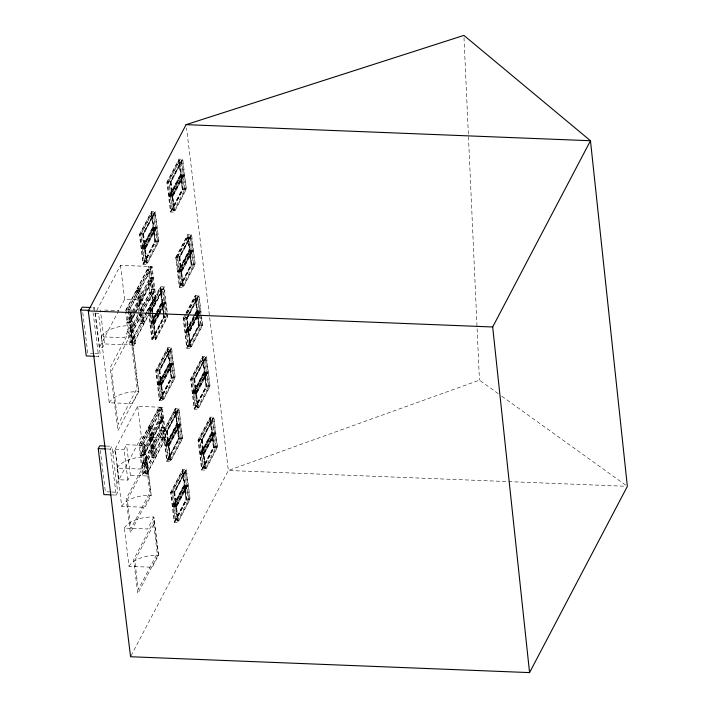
<?xml version="1.0" encoding="UTF-8"?>
<svg xmlns="http://www.w3.org/2000/svg" width="708" height="708" viewBox="0 0 708 708"><rect width="100%" height="100%" fill="white"/><g stroke="black" fill="none" stroke-linecap="round" stroke-linejoin="round"><path stroke-width="0.53" stroke-dasharray="3.54 2.66" d="M93.288 309.546L94.279 307.653L92.075 307.564M99.509 347.203L95.35 313.166L120.475 265.323L152.061 266.58L156.22 300.617L124.635 299.36L99.509 347.203L102.722 347.327L104.51 343.938L100.35 309.9M139.432 234.507L151.556 211.409L155.3 211.559L158.937 241.348L146.813 264.447L143.069 264.305L139.432 234.507L143.166 234.658L155.3 211.559M166.876 182.23L179.009 159.132L182.744 159.282L186.39 189.071L174.257 212.17L170.522 212.019L166.876 182.23L170.619 182.381L182.744 159.282M153.955 227.179L142.573 248.853L141.644 248.818L153.025 227.144L153.955 227.179L155.716 241.561L144.335 263.234L143.397 263.199L139.865 234.268L151.246 212.595L152.176 212.63L153.893 226.675L142.512 248.358L141.582 248.313L152.963 226.64L153.893 226.675M181.407 174.903L170.026 196.576L169.088 196.541L180.469 174.867L181.407 174.903L183.16 189.275L171.779 210.957L170.84 210.922L167.309 181.991L178.69 160.309L179.628 160.353L181.345 174.398L169.964 196.072L169.026 196.036L180.407 174.363L181.345 174.398M142.512 248.358L140.795 234.304L152.176 212.63M169.964 196.072L168.247 182.027L179.628 160.353M141.343 233.711L151.716 213.966L153.592 214.037L155.202 227.25L144.83 247.004L142.963 246.933L141.343 233.711L143.22 233.79L153.592 214.037M168.796 181.434L179.168 161.681L181.036 161.76L182.646 174.973L172.283 194.727L170.407 194.656L168.796 181.434L170.663 181.513L181.036 161.76M144.388 248.464L155.769 226.79L156.707 226.826L145.326 248.508L144.388 248.464L142.662 234.339L154.043 212.666L154.981 212.701L158.495 241.446L147.114 263.119L146.175 263.084L144.441 248.915L155.822 227.241L156.76 227.277L145.379 248.951L147.114 263.119M171.832 196.187L183.213 174.513L184.151 174.549L172.77 196.222L171.832 196.187L170.106 182.062L181.487 160.38L182.425 160.424L185.939 189.169L174.557 210.842L173.619 210.807L171.894 196.638L183.275 174.964L184.204 175L172.823 196.674L174.557 210.842M144.441 248.915L145.379 248.951L143.6 234.375L154.981 212.701M171.894 196.638L172.823 196.674L171.044 182.098L182.425 160.424M142.963 246.933L153.335 227.179L151.716 213.966M170.407 194.656L180.779 174.903L179.168 161.681M144.795 261.933L143.122 248.269L153.494 228.516L155.371 228.613L157.052 242.366L155.167 242.18L144.795 261.933L146.68 262.119L144.998 248.358L155.371 228.613M172.248 209.656L170.575 195.992L180.947 176.239L182.814 176.327L184.496 190.089L182.611 189.903L172.248 209.656L174.124 209.842L172.442 196.081L182.814 176.327M143.397 263.199L154.778 241.516L151.246 212.595M170.84 210.922L182.222 189.24L178.69 160.309M143.069 264.305L155.202 241.198L151.556 211.409M170.522 212.019L182.646 188.921L179.009 159.132M146.175 263.084L157.557 241.41L155.822 227.241M173.619 210.807L185 189.124L183.275 174.964M95.518 356.328L98.607 356.451L100.093 353.611L94.279 307.653M125.422 310.892L148.76 266.447L152.919 300.484L147.229 311.325M126.467 309.644L136.352 290.811L139.653 290.944L129.768 309.768L126.467 309.644L127.732 319.998L131.033 320.122L133.998 314.476M137.325 288.961L147.211 270.129L150.512 270.261L140.626 289.094L137.325 288.961L138.591 299.316L141.892 299.449L140.556 288.501L137.246 288.368M128.121 309.706L148.857 270.199M152.061 266.58L129.697 309.175L133.856 343.212L135.44 343.601L134.635 345.132L104.51 343.938M126.396 309.042L131.281 309.564L130.476 311.095L126.52 310.936M127.732 319.998L131.688 312.467M132.175 311.52L137.618 301.166L136.352 290.811M138.591 299.316L148.476 280.483L147.211 270.129M141.839 313.786L132.449 331.671L129.139 331.539L127.874 321.184L132.325 312.715M132.821 311.768L137.759 302.351L141.069 302.484L142.335 312.839M139.998 310.856L149.884 292.032L153.194 292.165L143.308 310.989L139.998 310.856L138.733 300.502L148.618 281.678L151.928 281.811L154.53 303.113L148.6 314.405M132.352 314.414L129.387 320.06L128.042 309.113L148.786 269.606L150.123 280.554L132.847 313.467M134.493 313.538L151.778 280.616L150.441 269.668L147.131 269.536M130.139 322.574L153.477 278.12M151.928 281.811L131.184 321.317L127.874 321.184M130.688 325.733L124.396 337.707L101.182 336.787L109.244 402.746L132.458 403.666L138.75 391.692L130.688 325.733A24.187 11.735 -7 0 0 101.182 336.787M130.476 342.486L129.21 332.132L139.095 313.308L140.361 323.662L130.476 342.486L133.785 342.619L148.105 315.352M138.733 300.502L142.042 300.635L143.379 311.582L153.264 292.758L149.954 292.625L140.069 311.458L141.724 311.52L151.609 292.687M130.794 331.601L140.184 313.715M140.68 312.777L151.539 292.094M130.865 332.202L140.255 314.308M141.91 314.379L132.52 332.264L129.21 332.132M143.759 314.688L144.644 321.936L141.334 321.813L146.282 312.396M146.777 311.449L151.22 302.98L149.954 292.625M146.83 312.078L129.582 344.929L125.555 311.989M148.795 314.113L148.273 309.856L160.397 286.758L164.141 286.899L167.778 316.688L155.654 339.796L151.91 339.645L148.919 315.175M175.717 257.579L187.85 234.472L191.585 234.622L195.231 264.411L183.098 287.519L179.363 287.368L175.717 257.579L179.46 257.721L191.585 234.622M156.362 314.777L151.415 324.202L150.485 324.167L161.867 302.484L162.796 302.52L164.557 316.901L153.176 338.583L152.238 338.539L148.707 309.617L160.088 287.935L161.017 287.97L162.734 302.024L157.291 312.387M176.15 257.331L187.531 235.658L188.47 235.693L190.186 249.738L178.805 271.421L177.867 271.385L176.15 257.331L177.089 257.376L188.47 235.693M146.945 314.343L132.131 342.557L129.529 321.246L150.273 281.74L152.875 303.042L147.441 313.405M155.866 313.29L150.423 323.662L151.353 323.698L149.636 309.653L161.017 287.97M150.813 314.14L150.193 309.06L160.557 289.306L162.433 289.377L164.044 302.59L159.105 311.998M177.637 256.783L188.009 237.03L189.877 237.1L191.487 250.313L181.124 270.067L179.248 269.996L177.637 256.783L179.505 256.854L189.877 237.1M133.856 343.212L148.503 315.326M149.007 314.361L162.884 288.006L163.822 288.041L167.336 316.786L155.955 338.468L155.017 338.433L153.282 324.264L158.229 314.839M180.682 271.536L192.054 249.853L192.992 249.889L181.611 271.571L180.682 271.536L178.947 257.402L190.328 235.729L191.266 235.764L194.78 264.509L183.399 286.182L182.46 286.147L180.735 271.987L192.116 250.305L193.045 250.34L181.664 272.022L183.399 286.182M152.68 314.219L152.061 309.131L162.433 289.377M152.273 312.131L152.008 310.007L164.141 286.899M152.707 311.892L152.441 309.723L163.822 288.041M180.735 271.987L181.664 272.022L179.885 257.446L191.266 235.764M156.362 312.352L161.805 301.98L162.734 302.024M158.61 312.945L153.671 322.344L151.804 322.282L162.176 302.528L160.557 289.306M179.248 269.996L189.62 250.243L188.009 237.03M151.353 323.698L156.795 313.334M156.857 313.83L162.796 302.52M180.62 286.298L178.867 271.925L190.248 250.243L189.31 250.207L177.929 271.881L179.69 286.262L180.62 286.298L192.001 264.624L190.248 250.243M159.273 313.361L153.84 323.706L155.521 337.468L153.636 337.282L151.972 323.618L157.397 313.272M157.893 312.334L162.336 303.865L164.212 303.953L165.893 317.715L164.008 317.529L153.636 337.282M181.089 284.997L179.416 271.341L189.788 251.588L191.656 251.676L193.337 265.438L191.452 265.243L181.089 284.997L182.965 285.191L181.283 271.43L191.656 251.676M158.619 315.37L154.167 323.848L153.229 323.813L158.672 313.44M159.167 312.502L164.61 302.139L162.884 288.006M158.725 313.892L164.663 302.582L165.601 302.626L159.663 313.936M159.769 312.423L164.212 303.953M159.114 314.423L165.548 302.174L164.61 302.139M159.167 314.874L154.22 324.299L155.955 338.468M152.238 338.539L163.619 316.865L160.088 287.935M179.69 286.262L191.072 264.588L187.531 235.658M151.91 339.645L164.044 316.547L167.778 316.688M179.363 287.368L191.487 264.261L187.85 234.472M155.017 338.433L166.398 316.75L164.663 302.582M182.46 286.147L193.842 264.473L192.116 250.305M112.094 494.919L116.209 495.078L110.395 449.129L111.882 446.288L106.359 446.067M155.716 370.735L167.84 347.628L171.584 347.778L175.221 377.568L163.088 400.675L159.353 400.524L155.716 370.735L159.45 370.886L171.584 347.778M183.16 318.45L195.284 295.351L199.028 295.501L202.665 325.291L190.541 348.389L186.797 348.248L183.16 318.45L186.903 318.6L188.417 315.715M170.239 363.399L158.857 385.081L157.919 385.046L169.3 363.363L170.239 363.399L171.991 377.78L160.61 399.454L159.681 399.418L156.141 370.488L167.522 348.814L168.46 348.849L170.177 362.894L158.796 384.577L157.857 384.541L169.239 362.859L170.177 362.894M198.187 315.228L199.444 325.503L188.062 347.177L187.124 347.141L183.593 318.211L185.567 314.44M186.062 313.502L194.974 296.537L195.904 296.572L197.621 310.617L195.647 314.387M112.802 453.554L115.068 449.244L118.917 479.741L127.883 480.095L130.396 475.316L126.528 444.739L144.016 445.429L144.706 444.12L139.795 443.642M118.917 479.741L115.183 449.164L137.671 406.33L162.247 407.304L165.991 437.88L146.839 474.351L148.441 474.687L147.751 476.006L130.396 475.316M158.796 384.577L157.079 370.532L168.46 348.849M194.213 315.29L185.31 332.256L186.239 332.3L184.523 318.246L186.505 314.476M187.001 313.538L195.904 296.572M157.627 369.939L168 350.186L169.867 350.256L171.486 363.469L161.114 383.223L159.247 383.152L157.627 369.939L159.495 370.01L169.867 350.256M196.957 314.954L188.558 330.946L186.691 330.875L185.08 317.653L187.054 313.892M187.549 312.954L195.443 297.909L197.32 297.979L198.93 311.193L197.452 314.016M160.672 384.692L172.053 363.009L172.982 363.054L161.601 384.727L160.672 384.692L158.946 370.558L170.327 348.885L171.256 348.92L174.77 377.665L163.389 399.347L162.459 399.303L160.725 385.143L172.106 363.461L173.044 363.496L161.663 385.179L163.389 399.347M187.877 315.458L197.771 296.608L198.709 296.643L200.435 310.768L189.054 332.45L188.116 332.406L186.39 318.281L187.381 316.396M188.558 330.946L186.947 317.733L188.921 313.971M189.417 313.024L197.32 297.979M188.921 314.75L199.028 295.501M160.725 385.143L161.663 385.179L159.875 370.603L171.256 348.92M196.585 316.839L188.169 332.857L189.903 347.026L190.841 347.062L187.328 318.317L198.709 296.643M194.709 314.352L196.691 310.582L197.621 310.617M127.883 480.095L124.015 449.518L126.528 444.739M193.78 316.741L185.372 332.76L186.301 332.795L194.718 316.777M194.275 315.795L196.753 311.086L197.682 311.122L198.063 314.202M159.247 383.152L169.61 363.399L168 350.186M186.691 330.875L195.089 314.883M195.576 313.945L197.063 311.122L195.443 297.909M186.239 332.3L195.151 315.334M195.213 315.83L197.682 311.122M161.079 398.153L159.406 384.497L169.778 364.744L171.646 364.832L173.327 378.594L171.451 378.399L161.079 398.153L162.964 398.347L161.282 384.586L171.646 364.832M197.612 315.37L188.726 332.3L190.408 346.062L188.523 345.876L186.859 332.211L195.744 315.281M196.24 314.343L197.222 312.458L199.098 312.555L200.78 326.308L198.895 326.123L188.523 345.876M188.116 332.406L199.497 310.732L197.771 296.608M197.081 315.892L199.55 311.184L200.488 311.219L202.222 325.388L190.841 347.062M198.107 314.432L199.098 312.555M197.523 316.874L189.107 332.893L188.169 332.857M198.01 315.936L200.488 311.219L199.497 310.732M159.681 399.418L171.062 377.745L167.522 348.814M187.124 347.141L198.506 325.459L197.249 315.193M159.353 400.524L171.478 377.417L167.84 347.628M186.797 348.248L198.93 325.14L195.284 295.351M116.652 484.051L141.414 436.898L137.671 406.33M162.459 399.303L173.841 377.63L172.106 363.461M189.903 347.026L201.284 325.353L199.55 311.184M139.865 444.181L148.326 428.057L151.636 428.19L143.166 444.314L139.865 444.181L140.998 453.483L144.308 453.616L162.061 419.782L160.866 409.95L157.557 409.817M149.158 426.473L157.618 410.348L160.928 410.481L152.468 426.605L149.158 426.473L150.291 435.774L153.601 435.907L152.397 426.074L149.096 425.942M159.212 409.879L141.45 443.712L142.653 453.545L160.415 419.72M141.512 444.243L159.273 410.419M116.209 495.078L117.696 492.246L111.882 446.288M162.247 407.304L143.105 443.774L146.839 474.351M140.998 453.483L149.459 437.358L148.326 428.057M150.291 435.774L158.76 419.649L157.618 410.348M142.264 463.846L150.733 447.73L154.034 447.854L145.574 463.979L142.264 463.846L141.131 454.554L149.592 438.429L152.901 438.562L155.238 457.695L151.928 457.563L143.467 473.687L146.777 473.82L164.53 439.987L162.194 420.853L158.893 420.72L150.423 436.845L151.565 446.146L154.866 446.279L163.336 430.154L160.026 430.022L151.565 446.146M160.539 420.782L142.786 454.616L145.122 473.749L162.884 439.925L158.946 407.171L138.963 445.226L142.697 475.803L162.681 437.748M143.538 455.731L163.521 417.676M162.194 420.853L144.432 454.678L141.131 454.554M142.335 464.386L150.795 448.261L154.105 448.394L145.636 464.519L142.335 464.386L143.467 473.687M151.627 446.677L160.088 430.553L163.398 430.685L154.937 446.81L151.627 446.677L152.76 455.979L156.07 456.111L153.733 436.978L150.423 436.845M146.556 457.067L140.264 469.041L117.05 468.121L121.723 506.37L144.936 507.3L151.229 495.326L146.556 457.067A24.187 11.735 -7 0 0 117.05 468.121M143.919 463.917L161.681 430.083M143.981 464.448L161.743 430.623M146.264 463.775L127.325 499.839L130.865 528.761L149.795 492.688L144.016 445.429M163.15 431.606L175.283 408.507L179.018 408.658L182.664 438.447L170.531 461.545L166.796 461.404L163.15 431.606L166.893 431.756L179.018 408.658M190.602 379.329L202.727 356.23L206.471 356.381L210.108 386.17L197.983 409.268L194.24 409.118L190.602 379.329L194.337 379.479L206.471 356.381M174.964 409.693L163.583 431.367L164.522 431.402L175.903 409.728L174.964 409.693L178.496 438.624L167.115 460.297L168.053 460.333L179.434 438.659L177.681 424.278L176.743 424.242L165.362 445.916L166.3 445.952L177.681 424.278M205.125 372.001L193.744 393.675L192.806 393.639L204.187 371.966L205.125 372.001L206.878 386.373L195.496 408.056L194.567 408.02L191.027 379.09L202.408 357.407L203.346 357.452L205.063 371.496L193.682 393.17L192.744 393.135L204.125 371.461L205.063 371.496M193.682 393.17L191.965 379.125L203.346 357.452M165.07 430.809L175.442 411.065L177.31 411.136L178.92 424.349L168.557 444.102L166.681 444.031L165.07 430.809L166.938 430.889L177.31 411.136M192.514 378.532L202.886 358.779L204.754 358.859L206.373 372.072L196.001 391.825L194.134 391.754L192.514 378.532L194.39 378.612L204.754 358.859M152.76 455.979L161.229 439.854L160.088 430.553M168.106 445.562L179.487 423.888L180.425 423.924L169.044 445.606L168.106 445.562L166.38 431.438L177.761 409.764L178.699 409.799L182.213 438.544L170.832 460.218L169.893 460.182L168.168 446.013L179.549 424.34L180.478 424.375L169.097 446.058L170.832 460.218M195.558 393.285L206.94 371.611L207.869 371.647L196.488 393.321L195.558 393.285L193.833 379.161L205.214 357.487L206.143 357.522L209.656 386.267L198.275 407.941L197.346 407.905L195.612 393.736L206.993 372.063L207.931 372.098L196.55 393.772L198.275 407.941M168.168 446.013L169.097 446.058L167.318 431.473L178.699 409.799M195.612 393.736L196.55 393.772L194.762 379.196L206.143 357.522M166.681 444.031L177.053 424.278L175.442 411.065M194.134 391.754L204.506 372.001L202.886 358.779M177.619 423.773L176.681 423.738L165.3 445.412L166.238 445.456L177.619 423.773L175.903 409.728M168.513 459.032L166.849 445.367L177.221 425.623L179.089 425.712L180.77 439.464L178.885 439.279L168.513 459.032L170.398 459.218L168.716 445.456L179.089 425.712M195.966 406.755L194.293 393.09L204.665 373.337L206.532 373.426L208.223 387.188L206.338 387.002L195.966 406.755L197.851 406.941L196.169 393.179L206.532 373.426M194.567 408.02L205.948 386.338L202.408 357.407M166.796 461.404L178.92 438.296L175.283 408.507M194.24 409.118L206.364 386.019L202.727 356.23M169.893 460.182L181.275 438.509L179.549 424.34M197.346 407.905L208.727 386.223L206.993 372.063M153.875 517.026L147.591 529L124.378 528.08L129.051 566.338L152.264 567.258L158.557 555.284L153.875 517.026A24.187 11.735 -7 0 0 124.378 528.08M154.22 520.407L133.626 559.639L137.777 593.623L158.371 554.391M170.593 492.485L182.717 469.386L186.461 469.537L190.098 499.326L177.974 522.424L174.23 522.274L170.593 492.485L174.327 492.635L186.461 469.537M198.036 440.208L210.17 417.109L213.904 417.251L217.551 447.04L205.417 470.147L201.683 469.997L198.036 440.208L201.78 440.358L213.904 417.251M185.115 485.157L173.734 506.831L172.805 506.795L184.186 485.122L185.115 485.157L186.877 499.529L175.496 521.212L174.557 521.177L171.026 492.246L182.407 470.563L183.337 470.608L185.053 484.653L173.672 506.326L172.743 506.291L184.124 484.617L185.053 484.653M212.568 432.871L201.187 454.554L200.249 454.518L211.63 432.836L212.568 432.871L214.32 447.252L202.939 468.935L202.01 468.891L198.47 439.969L209.851 418.286L210.789 418.322L212.506 432.376L201.125 454.049L200.187 454.014L211.568 432.331L212.506 432.376M173.672 506.326L171.956 492.281L183.337 470.608M201.125 454.049L199.408 440.004L210.789 418.322M172.504 491.688L182.876 471.935L184.753 472.015L186.363 485.228L175.991 504.981L174.124 504.91L172.504 491.688L174.38 491.768L184.753 472.015M199.957 439.411L210.329 419.658L212.196 419.729L213.807 432.942L203.444 452.695L201.568 452.633L199.957 439.411L201.824 439.482L212.196 419.729M175.549 506.441L186.93 484.768L187.868 484.803L176.487 506.477L175.549 506.441L173.823 492.317L185.204 470.643L186.142 470.678L189.656 499.423L178.274 521.097L177.336 521.061L175.602 506.893L186.983 485.219L187.921 485.254L176.54 506.928L178.274 521.097M202.992 454.164L214.374 432.491L215.312 432.526L203.931 454.2L202.992 454.164L201.267 440.04L212.648 418.357L213.586 418.393L217.099 447.137L205.718 468.82L204.78 468.785L203.054 454.616L214.436 432.933L215.365 432.977L203.984 454.651L205.718 468.82M175.602 506.893L176.54 506.928L174.761 492.352L186.142 470.678M203.054 454.616L203.984 454.651L202.205 440.075L213.586 418.393M174.124 504.91L184.496 485.157L182.876 471.935M201.568 452.633L211.94 432.88L210.329 419.658M175.956 519.911L174.292 506.247L184.655 486.493L186.531 486.582L188.213 500.344L186.328 500.158L175.956 519.911L177.841 520.097L176.159 506.335L186.531 486.582M203.408 467.625L201.736 453.97L212.108 434.216L213.975 434.305L215.657 448.067L213.772 447.881L203.408 467.625L205.285 467.82L203.603 454.058L213.975 434.305M174.557 521.177L185.939 499.494L182.407 470.563M202.01 468.891L213.382 447.217L209.851 418.286M174.23 522.274L186.363 499.175L182.717 469.386M201.683 469.997L213.807 446.898L210.17 417.109M177.336 521.061L188.717 499.379L186.983 485.219M204.78 468.785L216.161 447.102L214.436 432.933M131.077 655.758L228.357 470.484L186.496 127.944M498.264 393.675L479.44 380.161L228.357 470.484L625.155 486.254M180.779 174.903L182.646 174.973M153.335 227.179L155.202 227.25M189.62 250.243L191.487 250.313M162.176 302.528L164.044 302.59M197.063 311.122L198.93 311.193M169.61 363.399L171.486 363.469M204.506 372.001L206.373 372.072M177.053 424.278L178.92 424.349M211.94 432.88L213.807 432.942M184.496 485.157L186.363 485.228M167.309 181.991L168.247 182.027M170.106 182.062L171.044 182.098M182.646 188.921L186.39 189.071M185 189.124L185.939 189.169M182.222 189.24L183.16 189.275M139.865 234.268L140.795 234.304M142.662 234.339L143.6 234.375M155.202 241.198L158.937 241.348M154.778 241.516L155.716 241.561M190.186 249.738L189.248 249.703L177.867 271.385L178.867 271.925M178.947 257.402L179.885 257.446M191.487 264.261L195.231 264.411M193.842 264.473L194.78 264.509M191.072 264.588L192.001 264.624M148.83 267.04L152.132 267.173M150.096 277.394L153.397 277.527M150.238 278.589L153.548 278.722M148.476 280.483L151.778 280.616M151.503 288.944L154.813 289.076M151.574 289.537L154.884 289.669M136.281 290.218L139.582 290.351L140.919 301.298L137.618 301.166M152.839 299.891L156.149 300.024M152.264 301.723L155.574 301.856L151.415 267.819M151.22 302.98L154.53 303.113M150.193 309.06L152.061 309.131M148.707 309.617L149.636 309.653M152.441 309.723L151.503 309.688L153.229 323.813M148.273 309.856L152.008 310.007M104.713 310.069L118.882 310.635M95.35 313.166L98.562 313.29L102.722 347.327M185.08 317.653L186.947 317.733M163.619 316.865L164.557 316.901M183.593 318.211L184.523 318.246M186.39 318.281L187.328 318.317M198.93 325.14L202.665 325.291M126.829 322.432L131.883 322.636M201.284 325.353L202.222 325.388M126.829 322.441L131.883 322.644L132.688 321.105L131.104 320.715M198.506 325.459L199.444 325.503M140.361 323.662L143.671 323.786L142.529 314.467M153.282 324.264L154.22 324.299L152.839 312.98M93.925 353.363L87.765 353.115L82.668 311.547M94.96 353.407L100.093 353.611M156.141 370.488L157.079 370.532M158.946 370.558L159.875 370.603M171.478 377.417L175.221 377.568M171.062 377.745L171.991 377.78M191.027 379.09L191.965 379.125M193.833 379.161L194.762 379.196M206.364 386.019L210.108 386.17M205.948 386.338L206.878 386.373M159.008 407.702L162.318 407.835M160.15 417.003L163.451 417.136M160.282 418.074L163.583 418.207M158.76 419.649L162.061 419.782M161.415 427.375L164.716 427.508M161.477 427.906L164.787 428.039M148.264 427.526L151.565 427.659L152.769 437.491L149.459 437.358M166.38 431.438L167.318 431.473M162.619 437.208L165.92 437.34M178.92 438.296L182.664 438.447M141.414 436.898L165.991 437.88M181.275 438.509L182.213 438.544M178.496 438.624L179.434 438.659M201.267 440.04L202.205 440.075M198.47 439.969L199.408 440.004M162.123 438.81L165.433 438.933M161.229 439.854L164.53 439.987M213.807 446.898L217.551 447.04M216.161 447.102L217.099 447.137M213.382 447.217L214.32 447.252M115.183 449.164L124.015 449.518M107.076 448.996L110.395 449.129M140.228 455.598L145.282 455.802L145.972 454.483L144.37 454.138M171.026 492.246L171.956 492.281M173.823 492.317L174.761 492.352M110.501 491.954L105.368 491.75L100.27 450.182M111.528 491.998L117.696 492.246M186.363 499.175L190.098 499.326M185.939 499.494L186.877 499.529M170.575 195.992L172.442 196.081M143.122 248.269L144.998 248.358M179.416 271.341L181.283 271.43M151.972 323.618L153.84 323.706M186.859 332.211L188.726 332.3M159.406 384.497L161.282 384.586M194.293 393.09L196.169 393.179M166.849 445.367L168.716 445.456M201.736 453.97L203.603 454.058M174.292 506.247L176.159 506.335M501.848 396.25L627.359 486.343M93.067 312.688L98.607 356.451M181.487 160.38L183.213 174.513M190.328 235.729L192.054 249.853M205.214 357.487L206.94 371.611M212.648 418.357L214.374 432.491M180.947 176.239L182.611 189.903M189.788 251.588L191.452 265.243M197.222 312.458L198.895 326.123M204.665 373.337L206.338 387.002M212.108 434.216L213.772 447.881M194.974 296.537L197.125 314.166M170.663 181.513L172.283 194.727M170.619 182.381L174.257 212.17M179.505 256.854L181.124 270.067M194.39 378.612L196.001 391.825M201.824 439.482L203.444 452.695M179.46 257.721L183.098 287.519M186.903 318.6L190.541 348.389M194.337 379.479L197.983 409.268M201.78 440.358L205.417 470.147M170.026 196.576L171.779 210.957M177.089 257.376L178.805 271.421M186.301 332.795L188.062 347.177M193.744 393.675L195.496 408.056M201.187 454.554L202.939 468.935M154.043 212.666L155.769 226.79M170.327 348.885L172.053 363.009M177.761 409.764L179.487 423.888M185.204 470.643L186.93 484.768M153.494 228.516L155.167 242.18M160.397 286.758L163.778 314.414M162.336 303.865L163.619 314.37M163.752 315.423L164.008 317.529M169.778 364.744L171.451 378.399M177.221 425.623L178.885 439.279M184.655 486.493L186.328 500.158M150.406 266.518L151.751 277.465M151.893 278.651L154.494 299.953M143.22 233.79L144.83 247.004M143.166 234.658L146.813 264.447M152.804 315.228L153.671 322.344M159.495 370.01L161.114 383.223M166.938 430.889L168.557 444.102M174.38 491.768L175.991 504.981M148.618 281.678L149.884 292.032M152.406 313.193L155.654 339.796M159.45 370.886L163.088 400.675M166.893 431.756L170.531 461.545M174.327 492.635L177.974 522.424M150.937 315.157L151.804 322.282M142.573 248.853L144.335 263.234M151.415 324.202L153.176 338.583M158.857 385.081L160.61 399.454M161.698 408.366L166.238 445.456M166.3 445.952L168.053 460.333M173.734 506.831L175.496 521.212M160.601 407.233L161.805 417.074M161.928 418.145L167.115 460.297M158.893 420.72L160.026 430.022M138.901 288.43L140.237 299.378M140.388 300.573L141.724 311.52M142.104 314.626L142.989 321.875M137.927 290.28L139.272 301.227M139.414 302.422L140.556 311.741M140.883 314.405L142.016 323.724M140.202 312.494L141.334 321.813M137.759 302.351L139.025 312.706L110.174 367.718L117.873 430.738L138.449 391.551L130.75 328.53M150.742 426.004L151.946 435.836M152.078 436.907L154.415 456.04M149.91 427.588L151.114 437.42M151.246 438.491L153.583 457.625M149.592 438.429L150.733 447.73M150.795 448.261L151.928 457.563M131.281 309.564L135.44 343.601M130.599 312.148L134.635 345.132M128.856 312.078L132.883 345.061M154.202 520.451L158.353 554.426M144.706 444.12L148.441 474.687M120.475 265.323L124.635 299.36M142.273 445.359L146.007 475.935M464.005 37.612L479.44 380.161M109.244 402.746A24.187 11.735 -7 0 1 138.75 391.692M121.723 506.37A24.187 11.735 -7 0 1 151.229 495.326M129.051 566.338A24.187 11.735 -7 0 1 158.557 555.284M130.502 334.787L111.563 370.859L118.121 424.481L137.051 388.409L130.502 334.787M146.777 459.678L126.201 498.866L130.352 532.85L150.928 493.662L146.777 459.678M153.689 524.54L134.759 560.612L138.29 589.525L157.229 553.461L153.689 524.54"/><path stroke-width="1.06" d="M94.491 356.283L86.27 355.956L80.641 310.007L82.137 307.166L90.969 307.52M88.305 310.909L186.089 124.652L463.908 35.4L590.472 140.733L627.359 486.343L529.566 672.6L130.564 656.741L88.305 310.909L492.68 326.99L590.472 140.733L186.089 124.652M111.067 494.874L103.872 494.591L98.244 448.642L99.731 445.801L105.253 446.022M80.641 310.007L89.482 310.361M98.244 448.642L105.979 448.952M492.68 326.99L529.566 672.6"/></g></svg>
